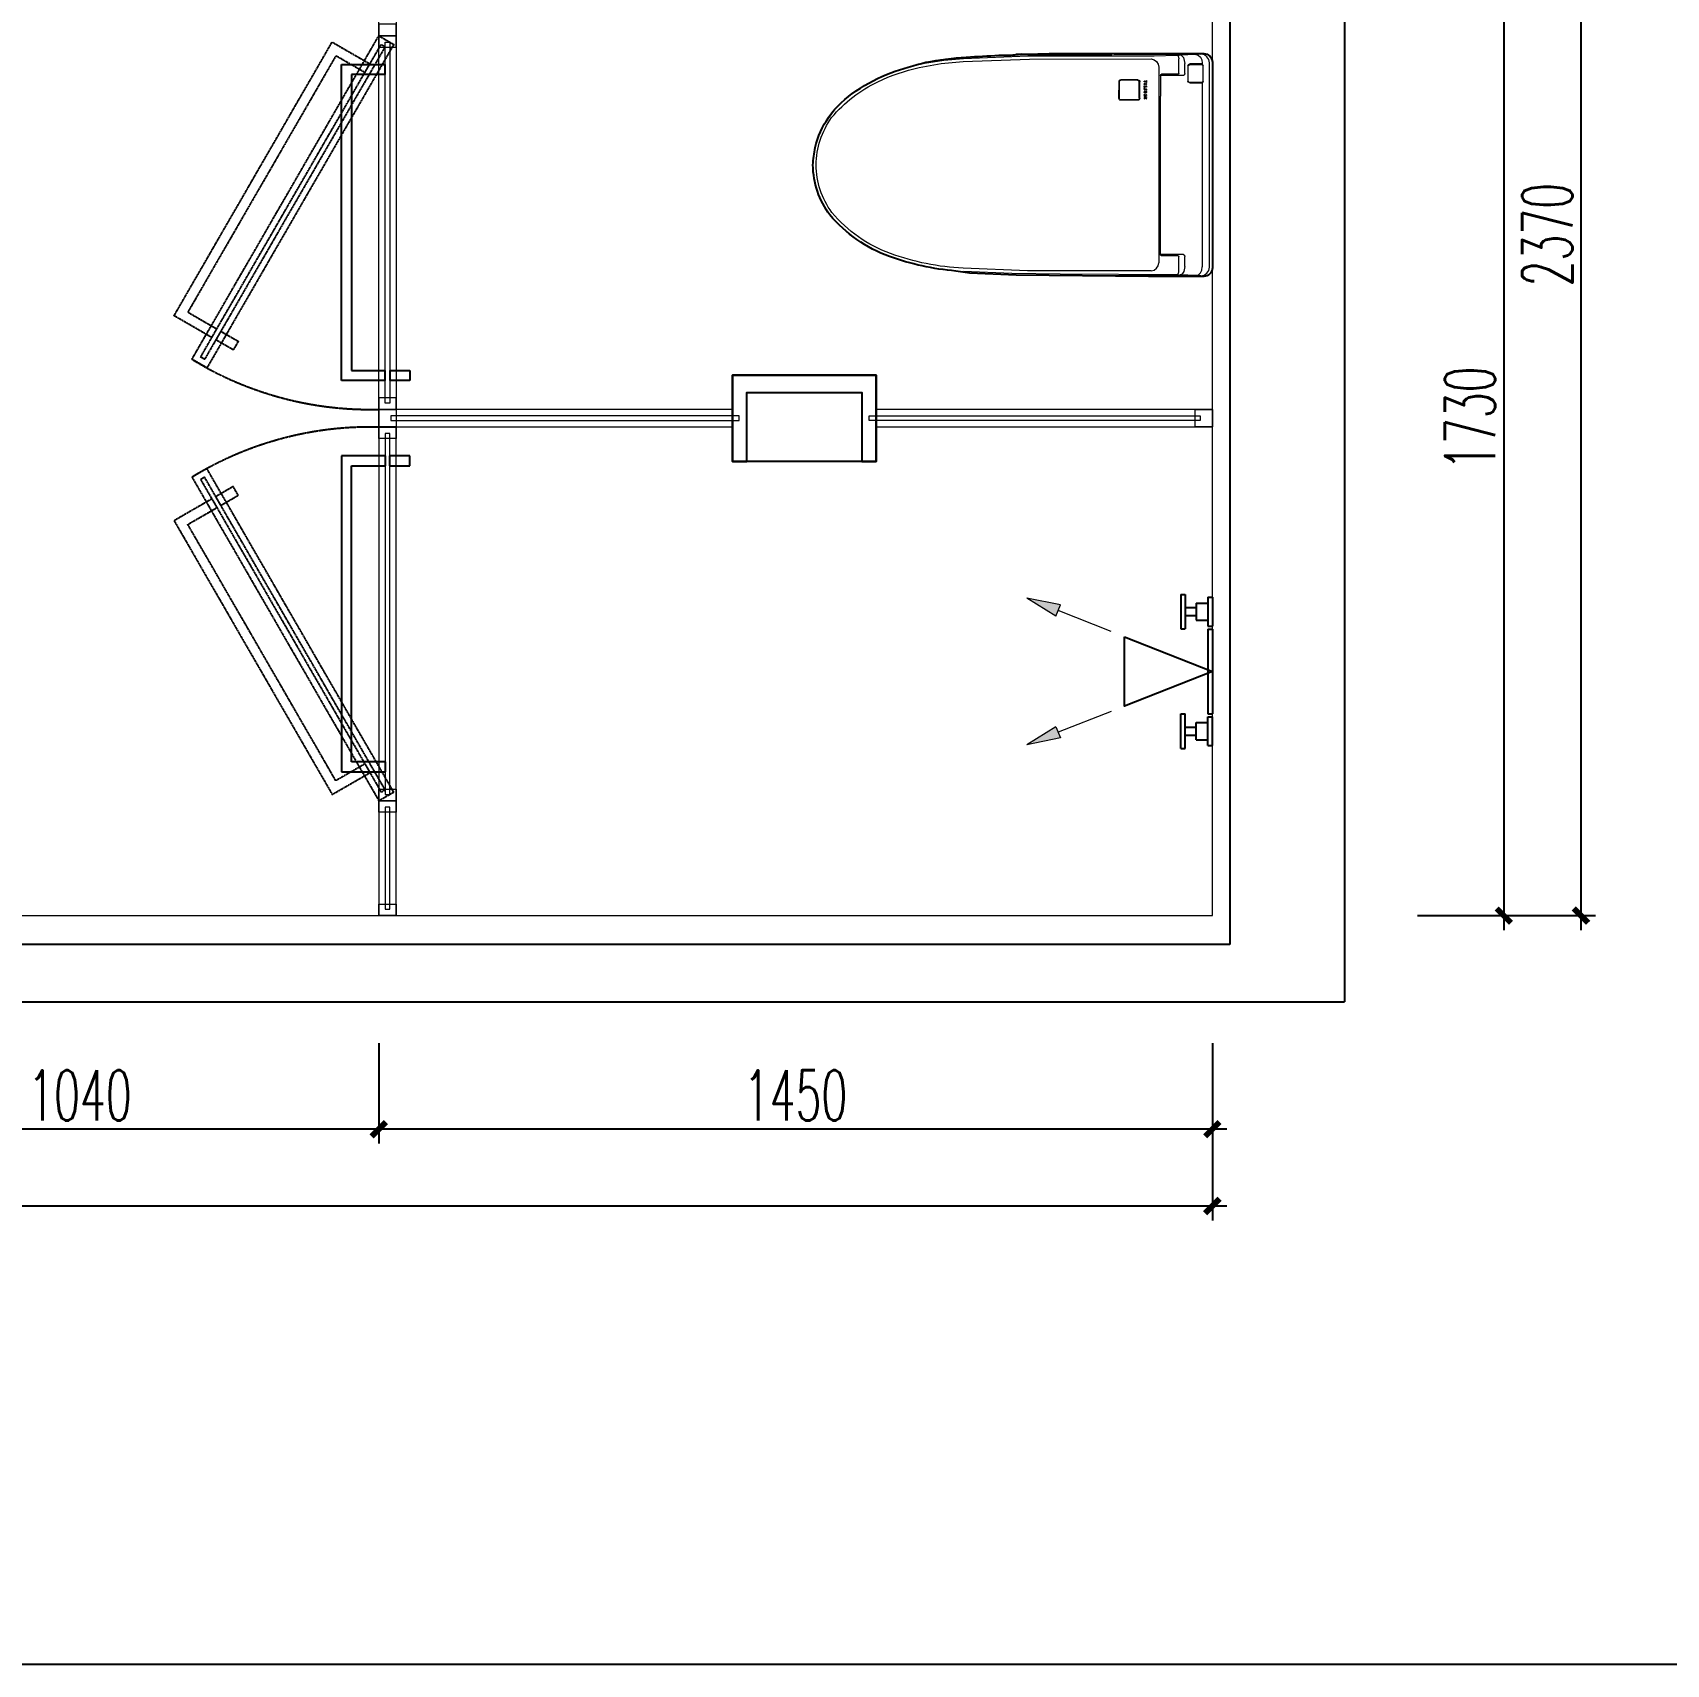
# Model space of a CAD drawing. Header units: inches. Extents: x 24920 to 61775, y 10942 to 38819.
# Drawn here: x 33631 to 36473, y 10942 to 13781 of the extents above; entities that cross this region are included whole.
import ezdxf

# ---------------------------------------------------------------- set-up
doc = ezdxf.new("R2010")
doc.units = ezdxf.units.IN
doc.header["$MEASUREMENT"] = 0
doc.header["$PDMODE"] = 1
doc.linetypes.add('1', pattern=[0.375, 0.25, -0.125])
for name, color, linetype in [('01-wall-new', 2, 'Continuous'), ('01TOILET', 4, 'Continuous'), ('01玻璃隔断', 4, 'Continuous'), ('01装饰线', 6, 'Continuous'), ('A-DOOR', 4, 'Continuous')]:
    doc.layers.add(name, color=color, linetype=linetype)
doc.styles.add('DIM', font='simplex.shx', dxfattribs={"width": 0.6, "bigfont": 'extfont.shx'})
doc.dimstyles.new('1比25', dxfattribs={"dimscale": 25, "dimtxt": 3.5, "dimasz": 1, "dimexe": 1, "dimexo": 1, "dimgap": 0.6, "dimtad": 1, "dimdec": 0, "dimrnd": 5, "dimzin": 0, "dimdsep": 46, "dimtxsty": 'DIM', "dimblk": 'ARCHTICK', "dimcen": 0.09, "dimdle": 1, "dimclrd": 1, "dimclre": 1, "dimclrt": 1, "dimadec": 0, "dimazin": 0, "dimtfac": 1, "dimtdec": 0, "dimtix": 1, "dimtmove": 2, "dimatfit": 3, "dimldrblk": '引线箭头（自定义）', "dimfxl": 0, "dimtolj": 1, "dimtzin": 0, "dimarcsym": 0})

# ---------------------------------------------------------------- blocks, each defined once
blk = doc.blocks.new('A$C7F6F614A')
at = {"layer": '01TOILET', "color": 9}
for p, q in [((0, 263), (0, 213)), ((8, 263), (0, 263)), ((8, 263), (8, 253)), ((55, 268), (47, 268)), ((47, 268), (47, 245)), ((55, 268), (55, 208)), ((8, 253), (8, 223)), ((28, 253), (8, 253)), ((28, 253), (28, 245)), ((28, 245), (28, 231)), ((47, 245), (28, 245)), ((28, 231), (28, 223)), ((47, 231), (28, 231)), ((47, 245), (47, 241)), ((47, 241), (47, 235)), ((47, 235), (47, 231)), ((47, 231), (47, 208)), ((8, 213), (0, 213)), ((0, 207.7), (0, 60.3)), ((8, 207.7), (0, 207.7)), ((8, 223), (8, 213)), ((28, 223), (8, 223)), ((8, 207.7), (8, 60.3)), ((55, 208), (47, 208)), ((8, 60.3), (0, 60.3)), ((55, 60), (47, 60)), ((47, 37), (47, 60)), ((55, 0), (55, 60)), ((0, 5), (0, 55)), ((8, 55), (0, 55)), ((8, 45), (8, 55)), ((8, 15), (8, 45)), ((28, 45), (8, 45)), ((28, 37), (28, 45)), ((28, 23), (28, 37)), ((47, 37), (28, 37)), ((47, 33), (47, 37)), ((47, 27), (47, 33)), ((8, 5), (0, 5)), ((8, 5), (8, 15)), ((28, 15), (8, 15)), ((28, 15), (28, 23)), ((47, 23), (28, 23)), ((47, 23), (47, 27)), ((47, 0), (47, 23)), ((55, 0), (47, 0))]:
    blk.add_line(p, q, dxfattribs=at)
at = {"layer": '01TOILET', "color": 9, "lineweight": 18}
for p, q in [((264.4, 249.6), (322.9, 261.6)), ((272, 230.3), (322.9, 261.6)), ((175.9, 203.5), (268.2, 240)), ((272, 230.3), (264.4, 249.6)), ((175.9, 64.5), (268.2, 28)), ((272, 37.7), (264.4, 18.4)), ((272, 37.7), (322.9, 6.4)), ((264.4, 18.4), (322.9, 6.4))]:
    blk.add_line(p, q, dxfattribs=at)
at = {"layer": '01TOILET', "color": 1, "flags": 128}
blk.add_lwpolyline([(152.9, 194.4), (0, 134), (152.9, 73.6)], close=True, dxfattribs=at)
at = {"layer": '01TOILET', "color": 9, "lineweight": 18}
for points in [[(322.9, 261.6), (272, 230.3), (264.4, 249.6)], [(272, 37.7), (322.9, 6.4), (264.4, 18.4)]]:
    blk.add_solid(points, dxfattribs=at)
blk = doc.blocks.new('A$C1C3506DA')
at = {"layer": '01TOILET', "color": 8, "lineweight": 15}
for p, q in [((-421.9, 188), (-446.4, 184.5)), ((-322, 184.2), (-433.4, 179.6)), ((-348.9, 188.9), (-432.8, 185.3)), ((-386.6, 190.2), (-421.9, 188)), ((-341.3, 191.8), (-386.6, 190.2)), ((-264.9, 190.2), (-348.9, 188.9)), ((-250, 192.1), (-341.3, 191.8)), ((-106.8, 184.2), (-322, 184.2)), ((-61.4, 191), (-264.9, 190.2)), ((-250, 192.1), (-56.5, 191.3)), ((-111.1, 194), (-68.5, 194)), ((-106.8, 184.3), (-101.6, 182.9)), ((-101.6, 182.9), (-97.3, 179.6)), ((-97.3, 179.6), (-94.6, 175.3)), ((-94.6, 175.3), (-93.5, 170.1)), ((-61.4, 191), (-60.6, 190.7)), ((-58.4, 184), (-58.7, 182.1)), ((-58.4, 184), (-58.7, 182.1)), ((-58.7, 182.1), (-58.4, 178.8)), ((-58.4, 178.8), (-58.7, 173.6)), ((-58.7, 173.6), (-58.4, 170.7)), ((-58.4, 170.7), (-58.4, 168.2)), ((-47.8, 176.4), (-47.8, 159.3)), ((-24.5, 191), (-20.9, 187.8)), ((-20.1, 192.7), (-22.8, 192.4)), ((-20.9, 187.8), (-18.5, 182.9)), ((-15, 194), (-20.1, 192.7)), ((-20.1, 192.7), (-14.4, 191.6)), ((-18.5, 182.9), (-17.7, 177.2)), ((-17.7, -143), (-17.7, 177.2)), ((-14.4, 191.6), (-9.5, 188.3)), ((-9.5, 188.3), (-6.3, 183.4)), ((-6.3, 183.4), (-4.9, 177.7)), ((-4.9, 177.7), (-4.9, -177.7)), ((-93.5, -170.4), (-93.5, 170.1)), ((-90.2, 157.1), (-90.5, 156)), ((-90.5, 156), (-90.5, -119.6)), ((-50.3, 155.7), (-90.5, 155.5)), ((-88.6, 158.2), (-90.2, 157.1)), ((-61.1, 158.2), (-88.6, 158.2)), ((-59.5, 158.2), (-61.1, 158.2)), ((-59.5, 158.2), (-58.7, 158.4)), ((-58.7, 158.4), (-58.4, 159)), ((-58.4, 168.2), (-58.4, 166)), ((-58.4, 166), (-58.4, 159)), ((-50.3, 155.7), (-48.4, 157.1)), ((-48.4, 157.1), (-47.8, 159.3)), ((-90.5, -155.5), (-90.5, -119.6)), ((-534.7, -168.8), (-498.6, -178.8)), ((-534.4, -168.8), (-501, -176.9)), ((-510, -169.8), (-471.9, -176.4)), ((-94.6, -175.6), (-93.5, -170.4)), ((-50.3, -155.7), (-90.5, -155.5)), ((-90.5, -155.5), (-89.9, -157.4)), ((-89.9, -157.4), (-88.6, -158.2)), ((-59.5, -158.2), (-88.6, -158.2)), ((-58.7, -158.4), (-59.5, -158.2)), ((-58.4, -159.3), (-58.7, -158.4)), ((-58.4, -159.3), (-58.7, -184.5)), ((-48.4, -157.1), (-50.3, -155.7)), ((-47.8, -159.3), (-48.4, -157.1)), ((-47.8, -159.3), (-47.8, -176.4)), ((-42.4, -144.3), (-42.7, -146)), ((-42.7, -172.3), (-42.7, -146)), ((-39.4, -142.7), (-42.4, -144.3)), ((-39.4, -142.7), (-18.8, -142.7)), ((-16.8, -143.8), (-18.8, -142.7)), ((-16.3, -146), (-16.8, -143.8)), ((-16.3, -146), (-16.3, -172.3)), ((-501, -176.9), (-467, -182.3)), ((-471.9, -176.4), (-433.4, -179.9)), ((-467, -182.3), (-432.8, -185.3)), ((-433.4, -179.9), (-318.4, -184.2)), ((-432.8, -185.3), (-321.1, -189.7)), ((-371.4, -191), (-302.7, -192.4)), ((-344, -191.6), (-341, -192.9)), ((-341, -192.9), (-332.8, -193.2)), ((-341, -192.9), (-341, -192.9)), ((-332.8, -193.2), (-323.6, -192.9)), ((-324.7, -193.5), (-324.7, -193.5)), ((-323.6, -192.9), (-304.8, -193.5)), ((-321.1, -189.7), (-203.5, -190.2)), ((-318.4, -184.2), (-106.8, -184.5)), ((-304.8, -193.5), (-283.9, -194)), ((-302.7, -192.4), (-250, -192.1)), ((-46.5, -194), (-283.9, -194)), ((-250, -192.1), (-175.2, -192.1)), ((-235, -194), (-235, -194)), ((-203.5, -190.2), (-101.6, -190.2)), ((-51.6, -192.1), (-171.2, -192.1)), ((-106.8, -184.5), (-101.6, -183.2)), ((-101.6, -183.2), (-97.3, -179.9)), ((-101.6, -190.2), (-61.4, -191.3)), ((-97.3, -179.9), (-94.6, -175.6)), ((-61.4, -191.3), (-73.1, -191.6)), ((-73.1, -191.6), (-72.8, -191.6)), ((-72.8, -191.6), (-56.5, -191.3)), ((-61.4, -191.3), (-59.8, -189.9)), ((-59.8, -189.9), (-58.7, -184.5)), ((-54.6, -191), (-56.5, -191.3)), ((-28.8, -192.4), (-56.5, -191.3)), ((-54.6, -191), (-50.3, -187)), ((-50.3, -187), (-47.8, -176.4)), ((-42.7, -172.3), (-41.6, -175)), ((-41.6, -175), (-39.4, -175.8)), ((-18.8, -175.8), (-39.4, -175.8)), ((-28.8, -192.4), (-24.7, -191)), ((-20.1, -192.7), (-28.8, -192.4)), ((-24.7, -191), (-20.9, -187.8)), ((-20.9, -187.8), (-18.5, -183.2)), ((-14.1, -191.6), (-20.1, -192.7)), ((-20.1, -192.7), (-15, -194)), ((-17.7, -175.3), (-18.8, -175.8)), ((-18.5, -183.2), (-17.7, -177.2)), ((-17.1, -174.7), (-17.7, -175.3)), ((-17.7, -177.2), (-17.7, -175.3)), ((-17.1, -174.7), (-16.3, -172.3)), ((-9.5, -188.3), (-14.1, -191.6)), ((-6.3, -183.4), (-9.5, -188.3)), ((-4.9, -177.7), (-6.3, -183.4))]:
    blk.add_line(p, q, dxfattribs=at)
at = {"layer": '01TOILET', "color": 2, "lineweight": 15}
for p, q in [((-15, 194), (-67.4, 194)), ((-3, 187.8), (-5.7, 190.7)), ((-0.8, 183.7), (-3, 187.8)), ((0, -179.1), (0, 179.1)), ((-498.6, -178.8), (-467, -184)), ((-467, -184), (-428.2, -187.8)), ((-435.3, -187.2), (-371.4, -191)), ((-15, -194), (-46.5, -194)), ((-46.5, -194), (-15, -194)), ((-15, -194), (-9.2, -192.9)), ((-9.2, -192.9), (-4.3, -189.7)), ((-4.3, -189.7), (-1.1, -184.8)), ((-1.1, -184.8), (0, -179.1))]:
    blk.add_line(p, q, dxfattribs=at)
at = {"layer": '01TOILET', "lineweight": 15}
for p, q in [((-10.1, 193.2), (-15, 194)), ((-5.7, 190.7), (-10.1, 193.2)), ((0, 179.1), (-0.8, 183.7)), ((-15, -194), (-15, -194)), ((0, -179.1), (0, -179.1))]:
    blk.add_line(p, q, dxfattribs=at)
at = {"layer": '01TOILET', "color": 251, "lineweight": 15}
for p, q in [((-159.5, -113.1), (-161.4, -113.9)), ((-159.5, -113.4), (-161.4, -114.2)), ((-129.9, -112.6), (-159.5, -112.6)), ((-159.5, -113.1), (-129.9, -113.1)), ((-129.9, -113.4), (-159.5, -113.4)), ((-162.7, -116.1), (-162.5, -144.9)), ((-161.4, -113.9), (-162.5, -116.1)), ((-162.2, -144.9), (-162.5, -116.1)), ((-161.4, -114.2), (-162.2, -116.1)), ((-162.2, -116.1), (-161.9, -144.9)), ((-127.2, -116.1), (-127.2, -144.9)), ((-126.9, -116.1), (-126.6, -144.9)), ((-126.6, -116.1), (-126.3, -144.9)), ((-118.5, -132.9), (-118.7, -133.2)), ((-118.7, -133.2), (-118.7, -133.5)), ((-118.7, -133.5), (-118.7, -133.8)), ((-118.5, -133.5), (-118.7, -133.8)), ((-118.7, -133.8), (-118.7, -134)), ((-118.7, -133.8), (-118.7, -134)), ((-118.7, -134), (-118.7, -134)), ((-118.7, -134), (-118.7, -134)), ((-118.7, -134), (-118.7, -134)), ((-118.7, -134), (-118.7, -134)), ((-118.7, -134), (-118.7, -134)), ((-118.7, -134), (-118.7, -134)), ((-118.7, -134), (-118.7, -134)), ((-118.5, -116.1), (-118.5, -115.3)), ((-118.5, -115.3), (-118.5, -115.3)), ((-118.5, -115.3), (-118.5, -115.3)), ((-118.5, -115.3), (-118.2, -115.3)), ((-118.5, -115.3), (-118.5, -115.3)), ((-118.5, -115.3), (-118.5, -115.3)), ((-118.5, -116.1), (-118.5, -116.1)), ((-118.5, -116.1), (-118.2, -116.1)), ((-118.5, -116.1), (-118.5, -116.1)), ((-118.5, -118.3), (-118.5, -118.5)), ((-118.2, -118.3), (-118.5, -118.3)), ((-118.2, -118.5), (-118.5, -118.5)), ((-118.5, -118.5), (-118.5, -118.5)), ((-118.5, -120.7), (-118.5, -122.6)), ((-118.2, -120.7), (-118.5, -120.7)), ((-118.5, -120.7), (-118.5, -120.7)), ((-118.5, -122.6), (-118.5, -122.9)), ((-118.5, -122.6), (-118.5, -122.6)), ((-118.5, -122.9), (-118.2, -122.9)), ((-117.6, -125), (-118.5, -125.9)), ((-118.5, -125.9), (-118.5, -126.7)), ((-118.5, -126.7), (-118.5, -127.5)), ((-118.5, -127.5), (-117.6, -128.3)), ((-118.5, -130.5), (-118.5, -131.6)), ((-118.5, -130.5), (-118.5, -130.5)), ((-118.5, -130.5), (-118.5, -130.5)), ((-118.5, -130.5), (-118.2, -130.5)), ((-118.5, -130.5), (-118.5, -130.5)), ((-118.2, -131.3), (-118.5, -131.3)), ((-118.5, -131.3), (-118.5, -131.6)), ((-118.5, -131.6), (-118.5, -131.6)), ((-118.5, -131.6), (-118.5, -131.6)), ((-118.2, -132.7), (-118.5, -132.9)), ((-118.2, -133.2), (-118.5, -133.5)), ((-118.2, -135.4), (-118.5, -135.4)), ((-118.5, -135.4), (-118.5, -135.7)), ((-118.5, -135.7), (-118.5, -137.3)), ((-118.5, -137.3), (-118.5, -137.3)), ((-118.5, -137.3), (-118.5, -137.6)), ((-118.5, -137.6), (-118.2, -137.6)), ((-118.2, -140), (-118.5, -140)), ((-118.5, -140), (-118.5, -140.3)), ((-118.5, -140.3), (-118.5, -140.5)), ((-118.5, -140.3), (-118.5, -140.3)), ((-118.5, -140.5), (-118.5, -140.8)), ((-118.5, -140.5), (-118.5, -140.5)), ((-118.5, -140.8), (-118.5, -141.1)), ((-118.5, -141.1), (-118.5, -141.3)), ((-118.5, -141.3), (-118.2, -141.6)), ((-118.2, -115.3), (-118.2, -115.5)), ((-118.2, -115.3), (-118.2, -115.3)), ((-117.9, -115.5), (-118.2, -115.5)), ((-118.2, -115.8), (-118.2, -116.1)), ((-115.7, -115.8), (-118.2, -118)), ((-117.9, -115.8), (-118.2, -115.8)), ((-118.2, -118), (-118.2, -118.3)), ((-117.6, -118.5), (-118.2, -118.5)), ((-118.2, -120.7), (-118.2, -121)), ((-118.2, -120.7), (-118.2, -120.7)), ((-118.2, -120.7), (-118.2, -120.7)), ((-118.2, -121), (-118.2, -121)), ((-118.2, -121), (-117.9, -121)), ((-117.9, -121.5), (-118.2, -121.5)), ((-118.2, -122.3), (-118.2, -121.5)), ((-118.2, -122.3), (-118.2, -122.6)), ((-118.2, -122.6), (-117.9, -122.6)), ((-118.2, -122.9), (-117.9, -122.9)), ((-117.9, -125.9), (-118.2, -126.4)), ((-118.2, -126.4), (-118.2, -126.9)), ((-118.2, -126.9), (-118.2, -127.5)), ((-118.2, -127.5), (-117.4, -128)), ((-118.2, -130.5), (-118.2, -130.7)), ((-117.9, -130.7), (-118.2, -130.7)), ((-117.9, -131), (-118.2, -131)), ((-118.2, -131), (-118.2, -131.3)), ((-118.2, -131.3), (-118.2, -131.3)), ((-117.6, -132.1), (-118.2, -132.7)), ((-117.9, -132.9), (-118.2, -133.2)), ((-118.2, -135.7), (-118.2, -135.4)), ((-118.2, -135.7), (-118.2, -135.9)), ((-118.2, -135.7), (-118.2, -135.7)), ((-118.2, -135.7), (-118.2, -135.7)), ((-118.2, -135.9), (-117.9, -135.9)), ((-117.9, -136.2), (-118.2, -136.2)), ((-118.2, -136.2), (-118.2, -136.5)), ((-118.2, -137), (-118.2, -136.5)), ((-118.2, -137), (-118.2, -137.3)), ((-118.2, -137.3), (-117.9, -137.6)), ((-118.2, -137.6), (-117.9, -137.6)), ((-117.6, -140), (-118.2, -140)), ((-117.9, -140.3), (-118.2, -140.3)), ((-118.2, -140.3), (-118.2, -140.5)), ((-118.2, -140.5), (-118.2, -140.8)), ((-118.2, -140.8), (-117.9, -141.3)), ((-117.9, -141.6), (-118.2, -141.6)), ((-117.6, -115.5), (-117.9, -115.5)), ((-117.6, -115.8), (-117.9, -115.8)), ((-115.2, -121), (-117.9, -121)), ((-117.9, -121.5), (-116.8, -121.5)), ((-117.9, -122.6), (-117.9, -122.9)), ((-117.9, -122.9), (-117.6, -122.9)), ((-117.9, -122.9), (-117.6, -122.9)), ((-117.9, -122.9), (-117.9, -122.9)), ((-117.4, -125.6), (-117.9, -125.9)), ((-117.9, -130.7), (-117.4, -130.7)), ((-117.4, -131), (-117.9, -131)), ((-117.6, -132.7), (-117.9, -132.9)), ((-115.2, -135.9), (-117.9, -135.9)), ((-117.9, -136.2), (-116.8, -136.2)), ((-117.9, -137.6), (-117.6, -137.6)), ((-117.9, -137.6), (-117.6, -137.6)), ((-117.9, -137.6), (-117.9, -137.6)), ((-117.6, -140), (-117.9, -140)), ((-117.9, -140), (-117.9, -140.3)), ((-117.9, -141.3), (-117.6, -141.3)), ((-117.6, -141.9), (-117.9, -141.6)), ((-116, -115.5), (-117.6, -115.5)), ((-115.7, -115.8), (-117.6, -115.8)), ((-115.5, -118.5), (-117.6, -118.5)), ((-117.6, -122.9), (-117.6, -122.9)), ((-116.6, -124.8), (-117.6, -125)), ((-117.6, -128.3), (-116.6, -128.6)), ((-117.6, -132.1), (-117.4, -132.1)), ((-117.4, -132.4), (-117.6, -132.7)), ((-117.6, -137.6), (-117.6, -137.6)), ((-117.6, -140), (-117.6, -140)), ((-117.6, -140), (-117.6, -140)), ((-117.6, -140), (-117.6, -140)), ((-117.6, -140), (-117.6, -140)), ((-117.6, -140), (-117.6, -140)), ((-117.6, -140), (-117.6, -140)), ((-117.6, -140), (-117.6, -140)), ((-117.6, -141.3), (-117.4, -141.3)), ((-117.1, -141.6), (-117.6, -141.9)), ((-117.4, -117.7), (-115.5, -116.4)), ((-117.4, -117.7), (-117.4, -118)), ((-115.5, -118), (-117.4, -118)), ((-117.4, -118), (-117.4, -118)), ((-117.4, -118), (-117.4, -118)), ((-117.4, -118), (-117.4, -118)), ((-117.4, -118), (-117.4, -118)), ((-117.4, -118), (-117.4, -118)), ((-117.4, -118), (-117.4, -118)), ((-116.6, -125.3), (-117.4, -125.6)), ((-117.4, -128), (-116.6, -128)), ((-115.5, -130.7), (-117.4, -130.7)), ((-117.1, -131), (-117.4, -131)), ((-117.4, -132.1), (-117.4, -131.8)), ((-117.4, -131.8), (-117.1, -131.8)), ((-116.8, -132.1), (-117.4, -132.4)), ((-117.4, -141.3), (-117.1, -141.1)), ((-116.8, -131), (-117.1, -131)), ((-117.1, -131.6), (-116.8, -131.3)), ((-117.1, -131.8), (-117.1, -131.6)), ((-117.1, -141.1), (-116.6, -140.5)), ((-116.8, -141.6), (-117.1, -141.6)), ((-116.8, -121.5), (-116.8, -122.3)), ((-116.8, -122.3), (-116.6, -122.9)), ((-116.8, -131), (-116.8, -131.3)), ((-116.6, -131.3), (-116.8, -131.3)), ((-116.8, -131.3), (-116.8, -131.6)), ((-116.8, -131.3), (-116.8, -131.3)), ((-116.8, -131.3), (-116.8, -131.3)), ((-116.8, -131.6), (-116.6, -132.1)), ((-116.8, -132.1), (-116.6, -132.4)), ((-116.8, -132.1), (-116.8, -132.1)), ((-116.8, -136.2), (-116.8, -136.5)), ((-116.8, -136.5), (-116.8, -136.7)), ((-116.8, -136.5), (-116.8, -136.5)), ((-116.8, -136.7), (-116.8, -137)), ((-116.8, -136.7), (-116.8, -136.7)), ((-116.8, -137), (-116.6, -137.3)), ((-116.6, -141.3), (-116.8, -141.6)), ((-116.6, -121.5), (-115.2, -121.5)), ((-116.6, -121.5), (-116.6, -122.3)), ((-116.6, -122.3), (-116.6, -122.9)), ((-116.6, -122.9), (-116.3, -122.9)), ((-116.6, -122.9), (-116.3, -122.9)), ((-116.6, -122.9), (-116.6, -122.9)), ((-115.5, -125), (-116.6, -124.8)), ((-115.7, -125.3), (-116.6, -125.3)), ((-116.6, -128), (-115.7, -127.8)), ((-116.6, -128.6), (-115.5, -128.3)), ((-115.2, -131), (-116.6, -131)), ((-116.6, -131), (-116.6, -131.3)), ((-116.6, -132.1), (-116.3, -132.4)), ((-116.6, -132.4), (-116.3, -132.7)), ((-116.6, -136.2), (-115.2, -136.2)), ((-116.6, -136.2), (-116.6, -136.5)), ((-116.6, -136.5), (-116.6, -136.7)), ((-116.6, -136.7), (-116.6, -137)), ((-116.6, -137), (-116.6, -137.3)), ((-116.6, -137.3), (-116.6, -137.6)), ((-116.6, -137.3), (-116.6, -137.6)), ((-116.6, -137.6), (-116.3, -137.6)), ((-116.6, -137.6), (-116.3, -137.6)), ((-116.6, -137.6), (-116.6, -137.6)), ((-116.6, -137.6), (-116.6, -137.6)), ((-116.6, -140.5), (-116.3, -140.3)), ((-116.3, -141.1), (-116.6, -141.3)), ((-116.3, -122.9), (-116.3, -122.9)), ((-116.3, -122.9), (-116.3, -122.9)), ((-116.3, -122.9), (-116.3, -122.9)), ((-116.3, -132.4), (-116, -132.4)), ((-116.3, -132.7), (-115.7, -132.7)), ((-116.3, -137.6), (-116.3, -137.6)), ((-116.3, -137.6), (-116.3, -137.6)), ((-116.3, -137.6), (-116.3, -137.6)), ((-116.3, -140.3), (-116, -140)), ((-116, -140.5), (-116.3, -140.8)), ((-116.3, -140.8), (-116.3, -141.1)), ((-116, -115.5), (-115.5, -115.5)), ((-116, -132.4), (-115.5, -132.4)), ((-116, -140), (-115.7, -140)), ((-115.7, -140.5), (-116, -140.5)), ((-115.7, -115.8), (-115.7, -115.8)), ((-115.7, -115.8), (-115.7, -115.8)), ((-115.7, -115.8), (-115.7, -115.8)), ((-115.2, -125.6), (-115.7, -125.3)), ((-115.7, -127.8), (-115.2, -127.5)), ((-115.7, -132.7), (-115.2, -132.4)), ((-115.7, -140), (-115.2, -140)), ((-115.5, -140.5), (-115.7, -140.5)), ((-115.5, -116.4), (-114.7, -115.3)), ((-115.5, -115.5), (-115.2, -115.3)), ((-115.5, -118), (-115.2, -118)), ((-115.2, -118.5), (-115.5, -118.5)), ((-115.5, -122.6), (-115.2, -122.3)), ((-115.2, -122.6), (-115.5, -122.6)), ((-115.5, -122.6), (-115.5, -122.6)), ((-115.5, -122.6), (-115.5, -122.6)), ((-115.5, -122.6), (-115.5, -122.6)), ((-115.5, -122.6), (-115.5, -122.6)), ((-115.5, -122.6), (-115.5, -122.6)), ((-115.5, -122.6), (-115.5, -122.6)), ((-115.5, -122.6), (-115.5, -122.6)), ((-114.9, -125.9), (-115.5, -125)), ((-115.5, -128.3), (-114.9, -127.8)), ((-115.5, -130.7), (-115.2, -130.7)), ((-115.5, -132.4), (-115.2, -132.1)), ((-115.2, -137.3), (-115.5, -137.3)), ((-115.5, -137.3), (-115.5, -137.3)), ((-115.5, -137.3), (-115.5, -137.3)), ((-115.5, -137.3), (-115.2, -137.3)), ((-115.5, -137.3), (-115.5, -137.3)), ((-115.5, -137.3), (-115.5, -137.3)), ((-115.5, -137.3), (-115.5, -137.3)), ((-115.5, -137.3), (-115.5, -137.3)), ((-114.9, -140.5), (-115.5, -140.5)), ((-115.5, -141.6), (-115.5, -141.6)), ((-115.5, -141.6), (-114.9, -141.6)), ((-115.5, -141.6), (-115.2, -141.6)), ((-115.5, -141.6), (-115.5, -141.6)), ((-115.5, -141.6), (-115.5, -141.6)), ((-115.5, -141.6), (-115.5, -141.6)), ((-115.2, -115.3), (-114.7, -115)), ((-115.2, -118), (-114.9, -118)), ((-114.9, -118.5), (-115.2, -118.5)), ((-115.2, -121), (-114.9, -121)), ((-115.2, -121), (-115.2, -121)), ((-115.2, -121.5), (-115.2, -122.1)), ((-115.2, -121.5), (-115.2, -121.5)), ((-115.2, -122.3), (-115.2, -122.1)), ((-115.2, -122.6), (-114.9, -122.6)), ((-114.9, -126.7), (-115.2, -125.6)), ((-115.2, -127.5), (-114.9, -126.9)), ((-115.2, -130.7), (-114.9, -130.5)), ((-115.2, -131.3), (-115.2, -131)), ((-115.2, -131), (-115.2, -131)), ((-115.2, -131), (-115.2, -131)), ((-115.2, -131), (-115.2, -131)), ((-114.9, -131.3), (-115.2, -131.3)), ((-115.2, -131.8), (-114.9, -131.6)), ((-115.2, -132.1), (-115.2, -131.8)), ((-115.2, -131.8), (-115.2, -131.8)), ((-115.2, -132.4), (-114.9, -132.1)), ((-115.2, -135.9), (-114.9, -135.7)), ((-115.2, -135.9), (-115.2, -135.9)), ((-115.2, -136.2), (-115.2, -137)), ((-115.2, -136.2), (-115.2, -136.2)), ((-115.2, -137.3), (-115.2, -137)), ((-115.2, -137), (-115.2, -137)), ((-115.2, -137.3), (-114.9, -137.6)), ((-115.2, -140), (-114.9, -140.3)), ((-115.2, -141.6), (-115.2, -141.3)), ((-115.2, -141.3), (-114.9, -141.3)), ((-114.9, -117.7), (-114.9, -117.7)), ((-114.9, -117.7), (-114.9, -117.7)), ((-114.9, -117.7), (-114.9, -118)), ((-114.9, -118.8), (-114.9, -117.7)), ((-114.9, -118.8), (-114.9, -118.5)), ((-114.9, -118.8), (-114.9, -118.8)), ((-114.9, -118.8), (-114.9, -118.8)), ((-114.9, -120.7), (-114.9, -120.7)), ((-114.9, -121), (-114.9, -120.7)), ((-114.9, -122.3), (-114.9, -120.7)), ((-114.9, -121), (-114.9, -121)), ((-114.9, -122.3), (-114.9, -122.6)), ((-114.9, -122.6), (-114.7, -122.6)), ((-114.9, -122.6), (-114.7, -122.6)), ((-114.7, -126.7), (-114.9, -125.9)), ((-114.9, -127.8), (-114.7, -126.7)), ((-114.9, -126.9), (-114.9, -126.7)), ((-114.9, -130.2), (-114.9, -130.2)), ((-114.9, -130.5), (-114.9, -130.2)), ((-114.9, -130.5), (-114.9, -130.2)), ((-114.9, -131.6), (-114.9, -130.5)), ((-114.9, -131.6), (-114.9, -131.3)), ((-114.9, -131.8), (-114.9, -131.6)), ((-114.9, -132.1), (-114.9, -131.8)), ((-114.9, -137), (-114.9, -135.7)), ((-114.9, -135.7), (-114.9, -135.7)), ((-114.9, -137), (-114.9, -137.3)), ((-114.9, -137.3), (-114.7, -137.3)), ((-114.9, -137.6), (-114.7, -137.6)), ((-114.9, -137.6), (-114.9, -137.6)), ((-114.9, -137.6), (-114.9, -137.6)), ((-114.9, -140.3), (-114.9, -140.5)), ((-114.9, -140.5), (-114.7, -140.5)), ((-114.9, -140.8), (-114.9, -140.5)), ((-114.9, -141.1), (-114.9, -140.8)), ((-114.9, -141.3), (-114.9, -141.1)), ((-114.7, -141.3), (-114.9, -141.6)), ((-114.9, -141.6), (-114.9, -141.6)), ((-114.9, -141.6), (-114.9, -141.6)), ((-114.7, -115.3), (-114.7, -115)), ((-114.7, -115), (-114.7, -115)), ((-114.7, -122.6), (-114.7, -122.6)), ((-114.7, -137.3), (-114.7, -137.6)), ((-114.7, -137.6), (-114.7, -137.6)), ((-114.7, -140.5), (-114.7, -140.8)), ((-114.7, -140.8), (-114.7, -141.1)), ((-114.7, -141.1), (-114.7, -141.3)), ((-162.2, -144.9), (-161.1, -146.8)), ((-161.9, -144.9), (-161.1, -146.8)), ((-161.1, -146.8), (-159.2, -147.6)), ((-161.1, -146.8), (-159.2, -147.9)), ((-129.6, -147.6), (-159.2, -147.6)), ((-159.2, -147.9), (-129.6, -147.9)), ((-129.6, -148.1), (-159.2, -148.1)), ((-118.5, -144.6), (-118.5, -144.9)), ((-118.5, -144.9), (-118.5, -144.6)), ((-118.5, -144.9), (-118.5, -145.7)), ((-118.2, -144.9), (-118.5, -144.9)), ((-118.5, -144.9), (-118.5, -144.9)), ((-118.5, -145.7), (-118.5, -146)), ((-118.2, -145.7), (-118.5, -146)), ((-118.5, -146), (-118.5, -146)), ((-118.5, -146), (-118.5, -146)), ((-118.2, -144.9), (-118.2, -145.1)), ((-118.2, -144.9), (-118.2, -144.9)), ((-118.2, -145.1), (-117.9, -145.1)), ((-118.2, -145.4), (-118.2, -145.7)), ((-117.9, -145.4), (-118.2, -145.4)), ((-117.9, -145.1), (-117.4, -145.1)), ((-117.4, -145.4), (-117.9, -145.4)), ((-117.4, -145.1), (-117.1, -145.1)), ((-117.4, -145.4), (-117.1, -145.4)), ((-115.2, -145.1), (-117.1, -145.1)), ((-117.1, -145.4), (-115.2, -145.4)), ((-115.5, -143.8), (-115.5, -144.1)), ((-114.9, -143.8), (-115.5, -143.8)), ((-115.5, -143.8), (-115.5, -143.8)), ((-115.5, -143.8), (-115.5, -143.8)), ((-115.5, -143.8), (-115.5, -143.8)), ((-115.2, -144.3), (-115.5, -144.1)), ((-115.5, -144.1), (-115.5, -144.1)), ((-115.5, -146.5), (-115.5, -146.5)), ((-115.5, -146.5), (-115.2, -146.5)), ((-115.5, -146.5), (-114.9, -146.8)), ((-115.5, -146.5), (-115.5, -146.5)), ((-115.5, -146.5), (-115.5, -146.5)), ((-115.5, -146.5), (-115.5, -146.5)), ((-115.5, -146.5), (-115.5, -146.5)), ((-115.2, -144.6), (-115.2, -144.3)), ((-115.2, -144.6), (-115.2, -145.1)), ((-115.2, -145.4), (-115.2, -146)), ((-115.2, -146.2), (-115.2, -146)), ((-115.2, -146.5), (-115.2, -146.2)), ((-114.9, -143.8), (-114.9, -143.8)), ((-114.7, -143.8), (-114.9, -143.8)), ((-114.7, -144.1), (-114.9, -144.1)), ((-114.9, -144.1), (-114.9, -144.3)), ((-114.9, -146.2), (-114.9, -144.3)), ((-114.9, -146.2), (-114.9, -146.5)), ((-114.9, -146.8), (-114.7, -146.5)), ((-114.9, -146.5), (-114.7, -146.5)), ((-114.9, -146.8), (-114.9, -146.8)), ((-114.9, -146.8), (-114.9, -146.8)), ((-114.7, -144.1), (-114.7, -143.8)), ((-114.7, -144.1), (-114.7, -144.1)), ((-41, -144.3), (-42.1, -146)), ((-42.1, -146), (-42.1, -172.3)), ((-39.1, -143.5), (-41, -144.3)), ((-18.5, -143.5), (-39.1, -143.5)), ((-17.4, -144.3), (-18.5, -143.5)), ((-16.8, -146), (-17.4, -144.3)), ((-16.8, -172.3), (-16.8, -146)), ((-42.1, -172.3), (-41.3, -173.9)), ((-41.3, -173.9), (-39.1, -175)), ((-39.1, -175), (-18.5, -175)), ((-18.5, -175), (-17.4, -174.2)), ((-17.4, -174.2), (-16.8, -172.3))]:
    blk.add_line(p, q, dxfattribs=at)
at = {"layer": '01TOILET', "color": 2, "ltscale": 5}
blk.add_lwpolyline([(-15, -194, 0.389137), (0, -179.1), (0, 179.1, 0.414812), (-15, 194), (-111.1, 194), (-341.3, 191.8), (-421.9, 188), (-446.4, 184.5, 0.065307), (-561.9, 159.3, 0.129842), (-665.4, 87, 0.1573), (-695, -0.1, 0.046599), (-690.9, -30.3, 0.094388), (-667.6, -83.1, 0.096835), (-619.6, -129.1, 0.058082), (-559.2, -160.6, 0.018588), (-498.6, -178.8, 0.02881), (-428.2, -187.8, -0.002161), (-371.4, -191, -0.017137), (-344, -191.6), (-341, -192.9), (-332.8, -193.2), (-323.6, -192.9), (-283.9, -194)], format="xyb", close=True, dxfattribs=at)
at = {"layer": '01TOILET', "color": 8, "lineweight": 15}
for points in [[(-60.6, 190.7), (-60.3, 190.7)], [(-60.3, 190.7), (-60.3, 190.5)], [(-60.3, 190.5), (-59.8, 189.9)], [(-59.8, 189.9), (-59.5, 189.4)], [(-59.5, 189.4), (-59, 187.8)], [(-59, 187.8), (-58.7, 186.7)], [(-58.7, 186.7), (-58.7, 185)], [(-58.7, 185), (-58.7, 184.5)], [(-58.7, 184.5), (-58.4, 184)], [(-28.8, 192.1), (-56.5, 191.3)], [(-51.9, 188.9), (-54.1, 190.5), (-56.5, 191.3)], [(-49.7, 185.3), (-51.9, 188.9)], [(-47.8, 176.4), (-49.7, 185.3)], [(-22.8, 192.4), (-28.8, 192.1)], [(-28.8, 192.1), (-24.5, 191)]]:
    blk.add_lwpolyline(points, dxfattribs=at)
at = {"layer": '01TOILET', "lineweight": 15}
blk.add_lwpolyline([(-15, 194), (-15, 194)], dxfattribs=at)
at = {"layer": '01TOILET', "color": 8, "lineweight": 15}
for points in [[(-433.4, 179.6), (-476.7, 177.6), (-519.5, 169), (-560.2, 154.1)], [(-561.9, 159.3), (-602.1, 144.5), (-637.7, 119.7), (-665.4, 87)], [(-560.2, 154.1), (-600, 139.7), (-635, 115.2), (-662.1, 82.7)], [(-665.4, 87), (-684.2, 61.7), (-694.5, 31.5), (-695, -0.1)], [(-662.1, 82.7), (-679.6, 58.4), (-689.1, 29.7), (-689.6, -0.1)], [(-695, -0.1), (-693, -45.3), (-673.3, -85.6), (-638.8, -114.7)], [(-689.6, -0.1), (-689.1, -29.8), (-679.6, -58.5), (-662.4, -82.7)], [(-662.4, -82.7), (-640.4, -109), (-613, -130.3), (-582, -144.9)], [(-638.8, -114.7), (-608.1, -139.7), (-572.5, -158.1), (-534.4, -168.8)], [(-582, -144.9), (-559, -155.8), (-534.8, -164.2), (-510, -169.8)]]:
    blk.add_open_spline(points, degree=3, dxfattribs=at)
at = {"layer": '01TOILET', "color": 251, "lineweight": 15}
for points in [[(-159.5, -112.6), (-161.6, -112.8), (-162.7, -114), (-162.7, -116.1)], [(-126.6, -116.1), (-126.7, -114), (-127.8, -112.8), (-129.9, -112.6)], [(-126.9, -116.1), (-127, -114.2), (-128, -113.2), (-129.9, -113.1)], [(-127.2, -116.1), (-127.3, -114.4), (-128.2, -113.5), (-129.9, -113.4)], [(-114.9, -135.7), (-114.9, -135.7), (-114.9, -135.4), (-114.9, -135.4)], [(-114.9, -135.4), (-114.9, -135.4), (-114.9, -135.7), (-114.9, -135.7)], [(-162.5, -144.9), (-162.4, -147), (-161.3, -148.2), (-159.2, -148.4)], [(-129.6, -148.1), (-127.4, -148.1), (-126.3, -147), (-126.3, -144.9)], [(-129.6, -147.9), (-128.1, -147.4), (-127.1, -146.4), (-126.6, -144.9)], [(-129.6, -147.6), (-128.1, -147.3), (-127.3, -146.4), (-127.2, -144.9)]]:
    blk.add_open_spline(points, degree=3, dxfattribs=at)
blk = doc.blocks.new('_ArchTick')
at = {"color": 0, "linetype": 'ByBlock', "const_width": 0.4}
blk.add_lwpolyline([(-0.5, -0.5), (0.5, 0.5)], dxfattribs=at)
blk = doc.blocks.new('*D1358')
at = {"color": 1, "lineweight": -2, "transparency": 16777216}
for p, q in [((-19064.7, 16012.8), (-19064.7, 14231.5)), ((-19214.7, 15987.8), (-19039.7, 15987.8)), ((-19214.7, 14256.5), (-19039.7, 14256.5))]:
    blk.add_line(p, q, dxfattribs=at)
at = {"layer": 'Defpoints', "color": 0, "transparency": 16777216}
for p in [(-21461.6, 15987.8), (-19571.7, 14256.5), (-19064.7, 14256.5)]:
    blk.add_point(p, dxfattribs=at)
at = {"color": 1, "lineweight": -2, "transparency": 16777216, "xscale": 25, "yscale": 25, "zscale": 25}
for p, rotation in [((-19064.7, 15987.8), 90), ((-19064.7, 14256.5), 270)]:
    blk.add_blockref('_ArchTick', p, dxfattribs=dict(at, rotation=rotation))
at = {"color": 1, "transparency": 16777216, "insert": (-19123.5, 15122.1), "char_height": 87.5, "attachment_point": 5, "rotation": 90, "style": 'DIM'}
blk.add_mtext('\\A1;1730', dxfattribs=at)
blk = doc.blocks.new('引线箭头（自定义）')
at = {"linetype": 'ByBlock', "lineweight": -2}
h = blk.add_hatch(color=8, dxfattribs=at)
h.dxf.hatch_style = 1
h.paths.add_polyline_path([(-1.2, -0.96), (-0.31, 0), (-1.2, 0.96), (-0.91, 1.21), (0, 0), (-0.91, -1.21)])
at = {"color": 0, "linetype": 'ByBlock', "lineweight": -2}
blk.add_line((-0.31, 0), (-4.75, 0), dxfattribs=at)
blk.add_lwpolyline([(-1.2, -0.96), (-0.31, 0), (-1.2, 0.96), (-0.91, 1.21), (0, 0), (-0.91, -1.21)], close=True, dxfattribs=at)
blk = doc.blocks.new('*D1359')
at = {"color": 1, "lineweight": -2, "transparency": 16777216}
for p, q in [((-21021.7, 14034.8), (-21021.7, 13859.8)), ((-19571.7, 14034.8), (-19571.7, 13859.8)), ((-19546.7, 13884.8), (-21046.7, 13884.8))]:
    blk.add_line(p, q, dxfattribs=at)
at = {"layer": 'Defpoints', "color": 0, "transparency": 16777216}
for p in [(-21021.7, 14276.5), (-19571.7, 14256.5), (-21021.7, 13884.8)]:
    blk.add_point(p, dxfattribs=at)
at = {"color": 1, "lineweight": -2, "transparency": 16777216, "xscale": 25, "yscale": 25, "zscale": 25, "rotation": 180}
blk.add_blockref('_ArchTick', (-21021.7, 13884.8), dxfattribs=at)
at = {"color": 1, "lineweight": -2, "transparency": 16777216, "xscale": 25, "yscale": 25, "zscale": 25}
blk.add_blockref('_ArchTick', (-19571.7, 13884.8), dxfattribs=at)
at = {"color": 1, "transparency": 16777216, "insert": (-20296.7, 13943.6), "char_height": 87.5, "attachment_point": 5, "style": 'DIM'}
blk.add_mtext('\\A1;1450', dxfattribs=at)
blk = doc.blocks.new('*D1360')
at = {"color": 1, "lineweight": -2, "transparency": 16777216}
for p, q in [((-22061.6, 14034.8), (-22061.6, 13859.8)), ((-21021.7, 14034.8), (-21021.7, 13859.8)), ((-20996.7, 13884.8), (-22086.6, 13884.8))]:
    blk.add_line(p, q, dxfattribs=at)
at = {"layer": 'Defpoints', "color": 0, "transparency": 16777216}
for p in [(-21021.7, 14276.5), (-22061.6, 14106.5), (-22061.6, 13884.8)]:
    blk.add_point(p, dxfattribs=at)
at = {"color": 1, "lineweight": -2, "transparency": 16777216, "xscale": 25, "yscale": 25, "zscale": 25, "rotation": 180}
blk.add_blockref('_ArchTick', (-22061.6, 13884.8), dxfattribs=at)
at = {"color": 1, "lineweight": -2, "transparency": 16777216, "xscale": 25, "yscale": 25, "zscale": 25}
blk.add_blockref('_ArchTick', (-21021.7, 13884.8), dxfattribs=at)
at = {"color": 1, "transparency": 16777216, "insert": (-21541.6, 13943.6), "char_height": 87.5, "attachment_point": 5, "style": 'DIM'}
blk.add_mtext('\\A1;1040', dxfattribs=at)
blk = doc.blocks.new('*D1364')
at = {"color": 1, "lineweight": -2, "transparency": 16777216}
for p, q in [((-24341.6, 13901.3), (-24341.6, 13726.3)), ((-19571.7, 13901.3), (-19571.7, 13726.3)), ((-24366.6, 13751.3), (-19546.7, 13751.3))]:
    blk.add_line(p, q, dxfattribs=at)
at = {"layer": 'Defpoints', "color": 0, "transparency": 16777216}
for p in [(-24341.6, 14027.2), (-19571.7, 14027.2), (-19571.7, 13751.3)]:
    blk.add_point(p, dxfattribs=at)
at = {"color": 1, "lineweight": -2, "transparency": 16777216, "xscale": 25, "yscale": 25, "zscale": 25, "rotation": 180}
blk.add_blockref('_ArchTick', (-24341.6, 13751.3), dxfattribs=at)
at = {"color": 1, "lineweight": -2, "transparency": 16777216, "xscale": 25, "yscale": 25, "zscale": 25}
blk.add_blockref('_ArchTick', (-19571.7, 13751.3), dxfattribs=at)
at = {"color": 1, "transparency": 16777216, "insert": (-21956.6, 13810), "char_height": 87.5, "attachment_point": 5, "style": 'DIM'}
blk.add_mtext('\\A1;4770', dxfattribs=at)
blk = doc.blocks.new('*D1365')
at = {"color": 1, "lineweight": -2, "transparency": 16777216}
for p, q in [((-19080.4, 16626.4), (-18905.4, 16626.4)), ((-18930.4, 16651.4), (-18930.4, 14231.5)), ((-19080.4, 14256.5), (-18905.4, 14256.5))]:
    blk.add_line(p, q, dxfattribs=at)
at = {"layer": 'Defpoints', "color": 0, "transparency": 16777216}
for p in [(-19238, 16626.4), (-19173.3, 14256.5), (-18930.4, 14256.5)]:
    blk.add_point(p, dxfattribs=at)
at = {"color": 1, "lineweight": -2, "transparency": 16777216, "xscale": 25, "yscale": 25, "zscale": 25}
for p, rotation in [((-18930.4, 16626.4), 90), ((-18930.4, 14256.5), 270)]:
    blk.add_blockref('_ArchTick', p, dxfattribs=dict(at, rotation=rotation))
at = {"color": 1, "transparency": 16777216, "insert": (-18989.2, 15441.4), "char_height": 87.5, "attachment_point": 5, "rotation": 90, "style": 'DIM'}
blk.add_mtext('\\A1;2370', dxfattribs=at)
blk = doc.blocks.new('A$C43eeee79')
at = {"color": 4}
for p, q in [((5449.2, 2731.4), (5449.2, 600)), ((5249.2, 2531.4), (5249.2, 700))]:
    blk.add_line(p, q, dxfattribs=at)
at = {"layer": '01-wall-new', "color": 4, "ltscale": 5}
for p, q in [((5249.2, 700), (2729.1, 700)), ((2729.1, 600), (5449.2, 600))]:
    blk.add_line(p, q, dxfattribs=at)
at = {"layer": '01玻璃隔断', "color": 9, "lineweight": 15}
for points in [[(3769, 2281), (3769, 2481), (3799, 2481), (3799, 2281)], [(3769, 950), (3769, 750), (3799, 750), (3799, 950)]]:
    blk.add_lwpolyline(points, close=True, dxfattribs=at)
at = {"layer": '01玻璃隔断', "color": 1, "lineweight": 15}
for points in [[(3799, 2281), (3799, 2301), (3769, 2301), (3769, 2281)], [(5189.1, 1630.5), (5219.1, 1630.5), (5219.1, 1600.5), (5189.1, 1600.5)], [(3790, 1611.5), (4396, 1611.5), (4396, 1619.5), (3790, 1619.5)], [(5197.6, 1611.5), (4622.1, 1611.5), (4622.1, 1619.5), (5197.6, 1619.5)], [(3799, 950), (3799, 930), (3769, 930), (3769, 950)], [(3780, 939), (3780, 761), (3788, 761), (3788, 939)], [(3799, 770), (3799, 750), (3769, 750), (3769, 770)]]:
    blk.add_lwpolyline(points, close=True, dxfattribs=at)
at = {"layer": '01玻璃隔断', "color": 1, "linetype": 'ByBlock', "ltscale": 5}
blk.add_lwpolyline([(4384.1, 1690.5), (4634.1, 1690.5), (4634.1, 1540.5), (4384.1, 1540.5)], close=True, dxfattribs=at)
blk.add_lwpolyline([(4384.1, 1540.5), (4409.1, 1540.5), (4409.1, 1660.5), (4609.1, 1660.5), (4609.1, 1540.5), (4634.1, 1540.5), (4634.1, 1690.5), (4384.1, 1690.5), (4384.1, 1550), (4384.1, 1540.5)], dxfattribs=at)
at = {"layer": '01玻璃隔断', "lineweight": 15}
blk.add_lwpolyline([(3769, 1630.5), (3799, 1630.5), (3799, 1600.5), (3769, 1600.5)], close=True, dxfattribs=at)
at = {"layer": '01玻璃隔断', "color": 9, "lineweight": 15}
for points in [[(4384.1, 1630.5), (3769, 1630.5), (3769, 1600.5), (4384.1, 1600.5)], [(4634.1, 1600.5), (5219.1, 1600.5), (5219.1, 1630.5), (4634.1, 1630.5)]]:
    blk.add_lwpolyline(points, dxfattribs=at)
at = {"layer": '01装饰线', "color": 3, "linetype": 'Continuous', "lineweight": 13}
for p, q in [((5219, 750), (5219.1, 1731.4)), ((2729.1, 750), (5219, 750))]:
    blk.add_line(p, q, dxfattribs=at)
at = {"layer": '01装饰线', "color": 3, "linetype": 'Continuous', "lineweight": 13, "flags": 128}
blk.add_lwpolyline([(5219.1, 1731.4), (5219.2, 2481.3), (3329.1, 2481.3), (3328.7, 3119.9), (749.1, 3119.9, 0.414214), (449.1, 2819.9), (449.1, 750), (1379.1, 750)], format="xyb", dxfattribs=at)
at = {"layer": 'A-DOOR', "color": 8, "linetype": '1'}
for p, q in [((3412.9, 1793.8), (3687.9, 2270.1)), ((3694.3, 2246.2), (3436.8, 1800.2)), ((3687.9, 2270.1), (3753.6, 2232.2)), ((3744.8, 2217), (3694.3, 2246.2)), ((3744.8, 2217), (3753.6, 2232.2)), ((3478.6, 1755.9), (3412.9, 1793.8)), ((3436.8, 1800.2), (3487.3, 1771)), ((3478.6, 1755.9), (3487.3, 1771)), ((3494.2, 1767), (3485.5, 1751.9)), ((3494.2, 1767), (3524.5, 1749.5)), ((3515.8, 1734.4), (3485.5, 1751.9)), ((3524.5, 1749.5), (3515.8, 1734.4)), ((3515.8, 1496.6), (3485.5, 1479.1)), ((3494.2, 1464), (3485.5, 1479.1)), ((3494.2, 1464), (3524.5, 1481.5)), ((3524.5, 1481.5), (3515.8, 1496.6)), ((3478.6, 1475.1), (3412.9, 1437.2)), ((3436.8, 1430.8), (3487.3, 1460)), ((3478.6, 1475.1), (3487.3, 1460)), ((3412.9, 1437.2), (3687.9, 960.9)), ((3694.3, 984.8), (3436.8, 1430.8)), ((3687.9, 960.9), (3753.6, 998.8)), ((3744.8, 1014), (3694.3, 984.8)), ((3744.8, 1014), (3753.6, 998.8))]:
    blk.add_line(p, q, dxfattribs=at)
at = {"layer": 'A-DOOR', "color": 250, "linetype": 'Continuous'}
for p, q in [((3704.2, 1681), (3704.2, 2231)), ((3704.2, 2231), (3780, 2231)), ((3780, 2213.5), (3780, 2231)), ((3780, 2213.5), (3721.7, 2213.5)), ((3721.7, 2213.5), (3721.7, 1698.5)), ((3780, 1681), (3704.2, 1681)), ((3721.7, 1698.5), (3780, 1698.5)), ((3780, 1681), (3780, 1698.5)), ((3788, 1698.5), (3823, 1698.5)), ((3788, 1698.5), (3788, 1681)), ((3823, 1681), (3788, 1681)), ((3823, 1698.5), (3823, 1681)), ((3704.2, 1550), (3704.2, 1000)), ((3780, 1550), (3704.2, 1550)), ((3780, 1550), (3780, 1532.5)), ((3823, 1550), (3788, 1550)), ((3788, 1532.5), (3788, 1550)), ((3823, 1532.5), (3823, 1550)), ((3721.7, 1532.5), (3780, 1532.5)), ((3721.7, 1017.5), (3721.7, 1532.5)), ((3788, 1532.5), (3823, 1532.5)), ((3704.2, 1000), (3780, 1000)), ((3780, 1017.5), (3721.7, 1017.5)), ((3780, 1017.5), (3780, 1000))]:
    blk.add_line(p, q, dxfattribs=at)
at = {"layer": 'A-DOOR', "color": 251, "linetype": '1'}
for points in [[(3444, 1718.1), (3769, 2281), (3795, 2266), (3470, 1703.1)], [(3444, 1512.9), (3769, 950), (3795, 965), (3470, 1527.9)]]:
    blk.add_lwpolyline(points, close=True, dxfattribs=at)
at = {"layer": 'A-DOOR', "color": 1, "lineweight": 15}
for points in [[(3799, 2261), (3799, 2281), (3769, 2281), (3769, 2261)], [(3780, 1642), (3780, 2270), (3788, 2270), (3788, 1642)], [(3799, 1631), (3799, 1651), (3769, 1651), (3769, 1631)], [(3799, 1600), (3799, 1580), (3769, 1580), (3769, 1600)], [(3780, 1589), (3780, 961), (3788, 961), (3788, 1589)]]:
    blk.add_lwpolyline(points, close=True, dxfattribs=at)
at = {"layer": 'A-DOOR', "color": 9, "lineweight": 15}
for points in [[(3769, 1631), (3769, 2281), (3799, 2281), (3799, 1631)], [(3769, 1600), (3769, 950), (3799, 950), (3799, 1600)]]:
    blk.add_lwpolyline(points, close=True, dxfattribs=at)
at = {"layer": 'A-DOOR', "color": 8, "linetype": '1'}
for points in [[(3459.1, 1722.1), (3773.1, 2266), (3780, 2262), (3466, 1718.1)], [(3459.1, 1508.9), (3773.1, 965), (3780, 969), (3466, 1512.9)]]:
    blk.add_lwpolyline(points, close=True, dxfattribs=at)
at = {"layer": 'A-DOOR', "lineweight": 15}
blk.add_lwpolyline([(3799, 970), (3799, 950), (3769, 950), (3769, 970)], close=True, dxfattribs=at)
at = {"layer": 'A-DOOR', "color": 8, "linetype": '1'}
for centre, start, end in [((3754, 2225), 238.5535, 271.4465), ((3754, 1006), 88.5535, 121.4465)]:
    blk.add_arc(centre, 594.2, start, end, dxfattribs=at)
at = {"layer": '01TOILET', "ltscale": 5, "xscale": -1, "rotation": 180}
blk.add_blockref('A$C1C3506DA', (5219.2, 2056.2), dxfattribs=at)
at = {"layer": '01TOILET', "lineweight": 15, "xscale": -1, "rotation": 5.336085173723859e-07}
blk.add_blockref('A$C7F6F614A', (5219, 1041), dxfattribs=at)
for base, p1, p2, picture, middle in [((5860.3, 750), (5552.7, 3119.9), (5617.4, 750), '*D1365', (5801.5, 1935)), ((5726, 750), (3329.1, 2481.3), (5219, 750), '*D1358', (5667.2, 1615.7))]:
    dim = blk.add_linear_dim(base=base, p1=p1, p2=p2, angle=270, dimstyle='1比25')
    dim.commit()
    dim.dimension.update_dxf_attribs({"geometry": picture, "text_midpoint": middle, "insert": (24790.7, -13506.5)})
for base, p1, p2, picture, middle in [((2729.1, 378.4), (3769, 770), (2729.1, 600), '*D1360', (3249.1, 437.1)), ((3769, 378.4), (5219, 750), (3769, 770), '*D1359', (4494, 437.1)), ((5219, 244.8), (449.1, 520.7), (5219, 520.7), '*D1364', (2834.1, 303.5))]:
    dim = blk.add_linear_dim(base=base, p1=p1, p2=p2, dimstyle='1比25')
    dim.commit()
    dim.dimension.update_dxf_attribs({"geometry": picture, "text_midpoint": middle, "insert": (24790.7, -13506.5)})

msp = doc.modelspace()

# ---------------------------------------------------------------- linework, layer by layer
msp.add_lwpolyline([(24920, 36083), (61775, 36083), (61775, 10941.5), (24920, 10941.5)], close=True)

# ---------------------------------------------------------------- block references
msp.add_blockref('A$C43eeee79', (30463.9, 11494.3))

doc.saveas('drawing.dxf')
